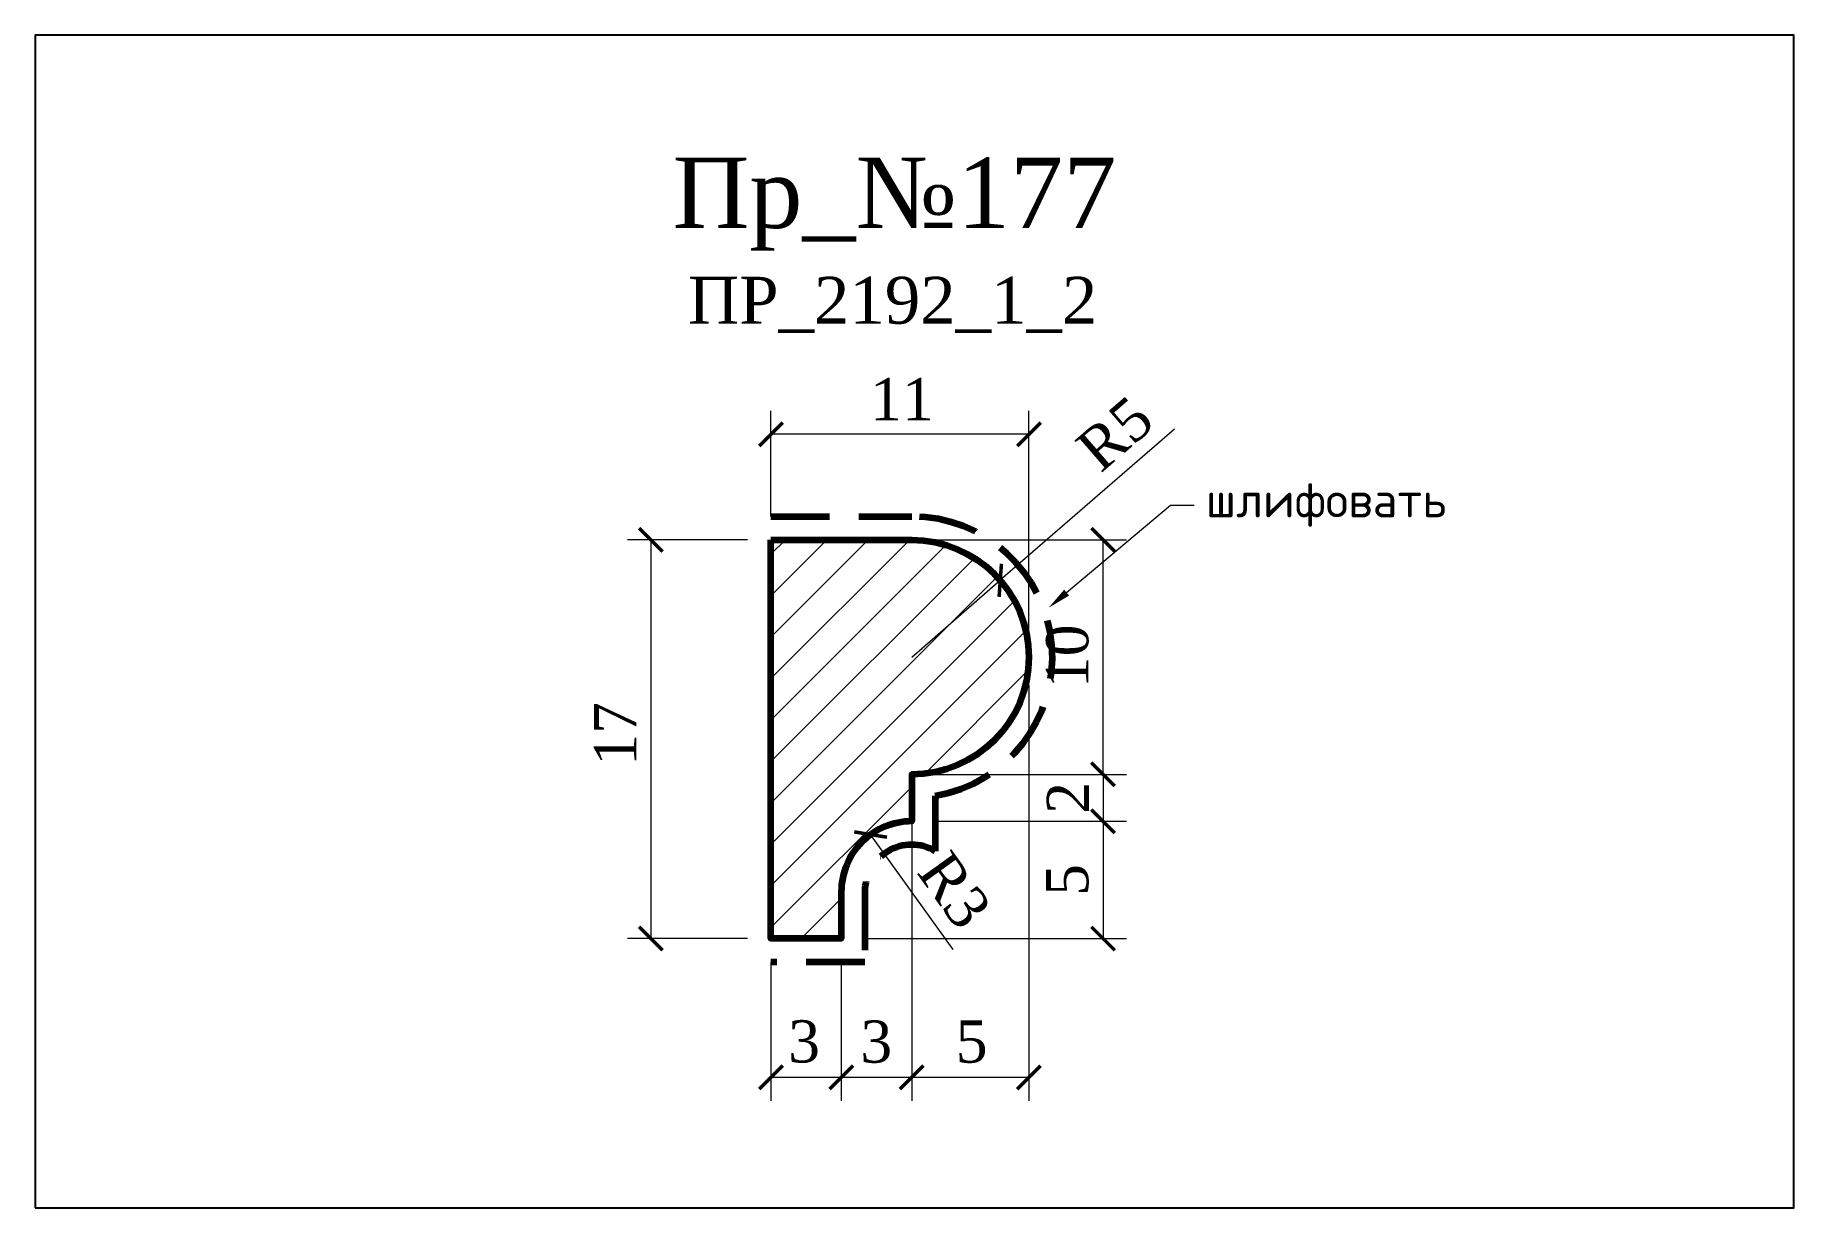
# Model space of a CAD drawing. Header units: millimetres. Extents: x 305177.2 to 305252.2, y -91946.3 to -91896.3.
import ezdxf
from ezdxf import colors
from ezdxf.entities.mleader import LeaderData, LeaderLine
from ezdxf.math import Vec2, Vec3

# ---------------------------------------------------------------- set-up
doc = ezdxf.new("R2010")
doc.units = ezdxf.units.MM
doc.header["$MEASUREMENT"] = 0
doc.linetypes.add('HIDDEN', pattern=[0.375, 0.25, -0.125])
doc.layers.add('Outside panel', color=7, linetype='Continuous', lineweight=18, true_color=0x7f5e57)
for name, color, linetype, lineweight in [('линия 15', 7, 'Continuous', 15), ('линия 50', 1, 'Continuous', 211), ('служебный слой РАЗМЕРЫ', 7, 'Continuous', 9)]:
    doc.layers.add(name, color=color, linetype=linetype, lineweight=lineweight)
doc.layers.add('размеры в модели', color=7, linetype='Continuous')
doc.styles.add('ELECT', font='times.ttf')
doc.styles.get("Standard").update_dxf_attribs({"font": 'times.ttf'})
doc.styles.add('ЕСКД профили текст', font='isocpeur.ttf')
doc.dimstyles.new('M_1', dxfattribs={"dimtxt": 1.8, "dimasz": 1, "dimexe": 1, "dimexo": 1, "dimgap": 0.6, "dimtad": 1, "dimdec": 0, "dimdsep": 46, "dimtxsty": 'Standard', "dimblk": 'ARCHTICK', "dimcen": -5, "dimclrd": 7, "dimclre": 7, "dimclrt": 7, "dimadec": 0, "dimazin": 0, "dimtfac": 1, "dimtdec": 0, "dimtmove": 0, "dimatfit": 3, "dimfxl": 1, "dimtolj": 1, "dimtzin": 0, "dimlwd": 5, "dimlwe": 5, "dimarcsym": 0})

# ---------------------------------------------------------------- blocks, each defined once
blk = doc.blocks.new('_ArchTick')
at = {"color": 0, "linetype": 'ByBlock', "const_width": 0.15}
blk.add_lwpolyline([(-0.5, -0.5), (0.5, 0.5)], dxfattribs=at)
blk = doc.blocks.new('*D11')
at = {"layer": 'Defpoints', "color": 0, "ltscale": 1000, "transparency": 16777216}
for p in [(305212.86, -91930.368), (305214.612, -91932.803)]:
    blk.add_point(p, dxfattribs=at)
at = {"layer": 'линия 15', "color": 7, "lineweight": 5, "ltscale": 1000, "transparency": 16777216}
blk.add_line((305216.385, -91935.267), (305212.86, -91930.368), dxfattribs=at)
at = {"layer": 'линия 15', "color": 7, "lineweight": 5, "ltscale": 1000, "transparency": 16777216, "rotation": 125.7420376163509}
blk.add_blockref('_ArchTick', (305212.86, -91930.368), dxfattribs=at)
at = {"layer": 'линия 15', "color": 7, "ltscale": 1000, "transparency": 16777216, "insert": (305216.437, -91932.744), "char_height": 1.8, "attachment_point": 5, "rotation": 305.74204}
blk.add_mtext('\\A1;R3', dxfattribs=at)
blk = doc.blocks.new('*D10')
at = {"layer": 'Defpoints', "color": 0, "ltscale": 1000, "transparency": 16777216}
for p in [(305218.39, -91919.528), (305214.612, -91922.803)]:
    blk.add_point(p, dxfattribs=at)
at = {"layer": 'линия 15', "color": 7, "lineweight": 5, "ltscale": 1000, "transparency": 16777216}
for p in [(305225.82, -91913.088), (305214.612, -91922.803)]:
    blk.add_line(p, (305218.39, -91919.528), dxfattribs=at)
at = {"layer": 'линия 15', "color": 7, "lineweight": 5, "ltscale": 1000, "transparency": 16777216, "rotation": 220.9197802519887}
blk.add_blockref('_ArchTick', (305218.39, -91919.528), dxfattribs=at)
at = {"layer": 'линия 15', "color": 7, "ltscale": 1000, "transparency": 16777216, "insert": (305223.285, -91913.279), "char_height": 1.8, "attachment_point": 5, "rotation": 40.91978}
blk.add_mtext('\\A1;R5', dxfattribs=at)
blk = doc.blocks.new('*D9')
at = {"layer": 'Defpoints', "color": 0, "ltscale": 1000, "transparency": 16777216}
for p in [(305208.612, -91934.803), (305211.612, -91934.803), (305211.612, -91940.715)]:
    blk.add_point(p, dxfattribs=at)
at = {"layer": 'размеры в модели', "color": 7, "lineweight": 5, "ltscale": 1000, "transparency": 16777216}
for p, q in [((305208.612, -91935.803), (305208.612, -91941.715)), ((305211.612, -91935.803), (305211.612, -91941.715)), ((305208.612, -91940.715), (305211.612, -91940.715))]:
    blk.add_line(p, q, dxfattribs=at)
at = {"layer": 'размеры в модели', "color": 7, "lineweight": 5, "ltscale": 1000, "transparency": 16777216, "rotation": 180}
blk.add_blockref('_ArchTick', (305208.612, -91940.715), dxfattribs=at)
at = {"layer": 'размеры в модели', "color": 7, "lineweight": 5, "ltscale": 1000, "transparency": 16777216}
blk.add_blockref('_ArchTick', (305211.612, -91940.715), dxfattribs=at)
at = {"layer": 'размеры в модели', "color": 7, "ltscale": 1000, "transparency": 16777216, "insert": (305210.025, -91939.199), "char_height": 1.8, "attachment_point": 5}
blk.add_mtext('\\A1;3', dxfattribs=at)
blk = doc.blocks.new('*D8')
at = {"layer": 'Defpoints', "color": 0, "ltscale": 1000, "transparency": 16777216}
for p in [(305214.612, -91929.803), (305211.612, -91934.803), (305211.612, -91940.722)]:
    blk.add_point(p, dxfattribs=at)
at = {"layer": 'размеры в модели', "color": 7, "lineweight": 5, "ltscale": 1000, "transparency": 16777216}
for p, q in [((305214.612, -91930.803), (305214.612, -91941.722)), ((305211.612, -91935.803), (305211.612, -91941.722)), ((305214.612, -91940.722), (305211.612, -91940.722))]:
    blk.add_line(p, q, dxfattribs=at)
at = {"layer": 'размеры в модели', "color": 7, "lineweight": 5, "ltscale": 1000, "transparency": 16777216, "rotation": 180}
blk.add_blockref('_ArchTick', (305211.612, -91940.722), dxfattribs=at)
at = {"layer": 'размеры в модели', "color": 7, "lineweight": 5, "ltscale": 1000, "transparency": 16777216}
blk.add_blockref('_ArchTick', (305214.612, -91940.722), dxfattribs=at)
at = {"layer": 'размеры в модели', "color": 7, "ltscale": 1000, "transparency": 16777216, "insert": (305213.103, -91939.207), "char_height": 1.8, "attachment_point": 5}
blk.add_mtext('\\A1;3', dxfattribs=at)
blk = doc.blocks.new('*D7')
at = {"layer": 'Defpoints', "color": 0, "ltscale": 1000, "transparency": 16777216}
for p in [(305219.608, -91922.992), (305214.612, -91927.803), (305214.612, -91940.722)]:
    blk.add_point(p, dxfattribs=at)
at = {"layer": 'размеры в модели', "color": 7, "lineweight": 5, "ltscale": 1000, "transparency": 16777216}
for p, q in [((305219.608, -91923.992), (305219.608, -91941.722)), ((305214.612, -91928.803), (305214.612, -91941.722)), ((305219.608, -91940.722), (305214.612, -91940.722))]:
    blk.add_line(p, q, dxfattribs=at)
at = {"layer": 'размеры в модели', "color": 7, "lineweight": 5, "ltscale": 1000, "transparency": 16777216, "rotation": 180}
blk.add_blockref('_ArchTick', (305214.612, -91940.722), dxfattribs=at)
at = {"layer": 'размеры в модели', "color": 7, "lineweight": 5, "ltscale": 1000, "transparency": 16777216}
blk.add_blockref('_ArchTick', (305219.608, -91940.722), dxfattribs=at)
at = {"layer": 'размеры в модели', "color": 7, "ltscale": 1000, "transparency": 16777216, "insert": (305217.17, -91939.207), "char_height": 1.8, "attachment_point": 5}
blk.add_mtext('\\A1;5', dxfattribs=at)
blk = doc.blocks.new('*D6')
at = {"layer": 'Defpoints', "color": 0, "ltscale": 1000, "transparency": 16777216}
for p in [(305214.612, -91927.803), (305214.612, -91929.803), (305222.773, -91929.803)]:
    blk.add_point(p, dxfattribs=at)
at = {"layer": 'размеры в модели', "color": 7, "lineweight": 5, "ltscale": 1000, "transparency": 16777216}
for p, q in [((305215.612, -91927.803), (305223.773, -91927.803)), ((305222.773, -91927.803), (305222.773, -91929.803)), ((305215.612, -91929.803), (305223.773, -91929.803))]:
    blk.add_line(p, q, dxfattribs=at)
for p, rotation in [((305222.773, -91927.803), 90), ((305222.773, -91929.803), 270)]:
    blk.add_blockref('_ArchTick', p, dxfattribs=dict(at, rotation=rotation))
at = {"layer": 'размеры в модели', "color": 7, "ltscale": 1000, "transparency": 16777216, "insert": (305221.273, -91928.803), "char_height": 1.8, "attachment_point": 5, "rotation": 90}
blk.add_mtext('\\A1;2', dxfattribs=at)
blk = doc.blocks.new('*D5')
at = {"layer": 'Defpoints', "color": 0, "ltscale": 1000, "transparency": 16777216}
for p in [(305214.612, -91929.803), (305211.612, -91934.803), (305222.774, -91934.803)]:
    blk.add_point(p, dxfattribs=at)
at = {"layer": 'размеры в модели', "color": 7, "lineweight": 5, "ltscale": 1000, "transparency": 16777216}
for p, q in [((305215.612, -91929.803), (305223.774, -91929.803)), ((305222.774, -91929.803), (305222.774, -91934.803)), ((305212.612, -91934.803), (305223.774, -91934.803))]:
    blk.add_line(p, q, dxfattribs=at)
for p, rotation in [((305222.774, -91929.803), 90), ((305222.774, -91934.803), 270)]:
    blk.add_blockref('_ArchTick', p, dxfattribs=dict(at, rotation=rotation))
at = {"layer": 'размеры в модели', "color": 7, "ltscale": 1000, "transparency": 16777216, "insert": (305221.259, -91932.303), "char_height": 1.8, "attachment_point": 5, "rotation": 90}
blk.add_mtext('\\A1;5', dxfattribs=at)
blk = doc.blocks.new('*D4')
at = {"layer": 'Defpoints', "color": 0, "ltscale": 1000, "transparency": 16777216}
for p in [(305214.612, -91917.803), (305222.774, -91917.803), (305214.612, -91927.803)]:
    blk.add_point(p, dxfattribs=at)
at = {"layer": 'размеры в модели', "color": 7, "lineweight": 5, "ltscale": 1000, "transparency": 16777216}
for p, q in [((305215.612, -91917.803), (305223.774, -91917.803)), ((305222.774, -91927.803), (305222.774, -91917.803)), ((305215.612, -91927.803), (305223.774, -91927.803))]:
    blk.add_line(p, q, dxfattribs=at)
for p, rotation in [((305222.774, -91917.803), 90), ((305222.774, -91927.803), 270)]:
    blk.add_blockref('_ArchTick', p, dxfattribs=dict(at, rotation=rotation))
at = {"layer": 'размеры в модели', "color": 7, "ltscale": 1000, "transparency": 16777216, "insert": (305221.259, -91922.77), "char_height": 1.8, "attachment_point": 5, "rotation": 90}
blk.add_mtext('\\A1;10', dxfattribs=at)
blk = doc.blocks.new('*D2')
at = {"layer": 'Defpoints', "color": 0, "ltscale": 1000, "transparency": 16777216}
for p in [(305208.612, -91913.302), (305208.612, -91917.803), (305219.612, -91922.803)]:
    blk.add_point(p, dxfattribs=at)
at = {"layer": 'размеры в модели', "color": 7, "lineweight": 5, "ltscale": 1000, "transparency": 16777216}
for p, q in [((305208.612, -91916.803), (305208.612, -91912.302)), ((305219.612, -91921.803), (305219.612, -91912.302)), ((305219.612, -91913.302), (305208.612, -91913.302))]:
    blk.add_line(p, q, dxfattribs=at)
at = {"layer": 'размеры в модели', "color": 7, "lineweight": 5, "ltscale": 1000, "transparency": 16777216, "rotation": 180}
blk.add_blockref('_ArchTick', (305208.612, -91913.302), dxfattribs=at)
at = {"layer": 'размеры в модели', "color": 7, "lineweight": 5, "ltscale": 1000, "transparency": 16777216}
blk.add_blockref('_ArchTick', (305219.612, -91913.302), dxfattribs=at)
at = {"layer": 'размеры в модели', "color": 7, "ltscale": 1000, "transparency": 16777216, "insert": (305214.196, -91911.802), "char_height": 1.8, "attachment_point": 5}
blk.add_mtext('\\A1;11', dxfattribs=at)
blk = doc.blocks.new('*D3')
at = {"layer": 'Defpoints', "color": 0, "ltscale": 1000, "transparency": 16777216}
for p in [(305208.612, -91917.803), (305203.487, -91934.803), (305208.612, -91934.803)]:
    blk.add_point(p, dxfattribs=at)
at = {"layer": 'размеры в модели', "color": 7, "lineweight": 5, "ltscale": 1000, "transparency": 16777216}
for p, q in [((305207.612, -91917.803), (305202.487, -91917.803)), ((305203.487, -91917.803), (305203.487, -91934.803)), ((305207.612, -91934.803), (305202.487, -91934.803))]:
    blk.add_line(p, q, dxfattribs=at)
for p, rotation in [((305203.487, -91917.803), 90), ((305203.487, -91934.803), 270)]:
    blk.add_blockref('_ArchTick', p, dxfattribs=dict(at, rotation=rotation))
at = {"layer": 'размеры в модели', "color": 7, "ltscale": 1000, "transparency": 16777216, "insert": (305201.969, -91926.076), "char_height": 1.8, "attachment_point": 5, "rotation": 90}
blk.add_mtext('\\A1;17', dxfattribs=at)

msp = doc.modelspace()

# ---------------------------------------------------------------- hatches: boundary and pattern name
at = {"layer": 'Outside panel', "ltscale": 1000}
h = msp.add_hatch(dxfattribs=at)
h.set_pattern_fill('ANSI31', color=256, scale=10)
h.set_pattern_definition([(45, (401649.7923, 219343.5704), (-0.8838834765, 0.8838834765), [])])
edge = h.paths.add_edge_path()
edge.add_line((305208.612, -91917.803), (305214.612, -91917.803))
edge.add_arc((305214.612, -91922.803), 5, -90, 90, ccw=False)
edge.add_line((305214.612, -91927.803), (305214.612, -91929.803))
edge.add_arc((305214.612, -91932.803), 3, 90, 180)
edge.add_line((305211.612, -91932.803), (305211.612, -91934.803))
edge.add_line((305211.612, -91934.803), (305208.612, -91934.803))
edge.add_line((305208.612, -91934.803), (305208.612, -91917.803))

# ---------------------------------------------------------------- linework, layer by layer
at = {"color": 6, "ltscale": 1000}
msp.add_lwpolyline([(305177.233, -91946.284), (305252.233, -91946.284), (305252.233, -91896.284), (305177.233, -91896.284)], close=True, dxfattribs=at)
at = {"layer": 'линия 50', "color": 1, "linetype": 'HIDDEN', "ltscale": 10, "true_color": 0xff0909}
msp.add_lwpolyline([(305208.612, -91916.803), (305214.612, -91916.803, -0.919595), (305215.612, -91928.719), (305215.612, -91931.071, 0.57735), (305212.612, -91932.803), (305212.612, -91935.803), (305208.612, -91935.803)], format="xyb", dxfattribs=at)
at = {"layer": 'линия 50', "color": 7}
msp.add_lwpolyline([(305208.612, -91917.803), (305214.612, -91917.803, -1), (305214.612, -91927.803), (305214.612, -91929.803, 0.414214), (305211.612, -91932.803), (305211.612, -91934.803), (305208.612, -91934.803)], format="xyb", close=True, dxfattribs=at)

# ---------------------------------------------------------------- texts
at = {"color": 5, "ltscale": 1000, "style": 'ELECT'}
msp.add_text('Пр_№177', height=3, dxfattribs=at).set_placement((305204.417, -91904.501))
at = {"color": 7, "ltscale": 1000, "style": 'ELECT'}
msp.add_text('ПР_2192_1_2', height=2, dxfattribs=at).set_placement((305205.074, -91908.585))

# ---------------------------------------------------------------- dimensions: what is measured, and where the dimension line sits
at = {"layer": 'линия 15', "color": 5, "ltscale": 1000}
for center, mpoint, picture, middle in [((305214.612, -91922.803), (305218.39, -91919.528), '*D10', (305224.278, -91914.424)), ((305214.612, -91932.803), (305212.86, -91930.368), '*D11', (305215.207, -91933.629))]:
    dim = msp.add_radius_dim(center=center, mpoint=mpoint, dimstyle='M_1', dxfattribs=at)
    dim.commit()
    dim.dimension.update_dxf_attribs({"geometry": picture, "text_midpoint": middle, "dimtype": 132})
at = {"layer": 'размеры в модели', "color": 0, "ltscale": 1000}
for base, p1, p2, picture, middle in [((305208.612, -91913.302), (305219.612, -91922.803), (305208.612, -91917.803), '*D2', (305214.196, -91913.302)), ((305214.612, -91940.722), (305219.608, -91922.992), (305214.612, -91927.803), '*D7', (305217.17, -91940.722)), ((305211.612, -91940.722), (305214.612, -91929.803), (305211.612, -91934.803), '*D8', (305213.103, -91940.722)), ((305211.612, -91940.715), (305208.612, -91934.803), (305211.612, -91934.803), '*D9', (305210.025, -91940.715))]:
    dim = msp.add_linear_dim(base=base, p1=p1, p2=p2, dimstyle='M_1', override={"dimtxt": 1.8}, dxfattribs=at)
    dim.commit()
    dim.dimension.update_dxf_attribs({"geometry": picture, "text_midpoint": middle, "dimtype": 128})
for base, p1, p2, picture, middle in [((305203.487, -91934.803), (305208.612, -91917.803), (305208.612, -91934.803), '*D3', (305203.487, -91926.076)), ((305222.774, -91917.803), (305214.612, -91927.803), (305214.612, -91917.803), '*D4', (305222.774, -91922.77)), ((305222.773, -91929.803), (305214.612, -91927.803), (305214.612, -91929.803), '*D6', (305222.773, -91928.803))]:
    dim = msp.add_linear_dim(base=base, p1=p1, p2=p2, angle=270, dimstyle='M_1', override={"dimtxt": 1.8}, dxfattribs=at)
    dim.commit()
    dim.dimension.update_dxf_attribs({"geometry": picture, "text_midpoint": middle, "dimtype": 128})
dim = msp.add_linear_dim(base=(305222.774, -91934.803), p1=(305214.612, -91929.803), p2=(305211.612, -91934.803), angle=270, dimstyle='M_1', override={"dimtxt": 1.8}, dxfattribs=at)
dim.commit()
dim.dimension.update_dxf_attribs({"geometry": '*D5', "text_midpoint": (305221.259, -91932.303)})

# ---------------------------------------------------------------- leaders
at = {"layer": 'служебный слой РАЗМЕРЫ'}
ml = msp.add_multileader_mtext('Standard', dxfattribs=at)
ml.set_content('\\A1;шлифовать', color=256, style='ЕСКД профили текст')
ml.set_leader_properties(color=256, linetype='ByLayer', lineweight=-1)
ml.build(insert=Vec2(0, 0))
ml.multileader.update_dxf_attribs({"dogleg_length": 1, "arrow_head_size": 1})
ctx = ml.context
ctx.base_point, ctx.char_height, ctx.arrow_head_size, ctx.landing_gap_size, ctx.plane_origin = Vec3(305226.654, -91916.318), 1.5, 1, 0.5, Vec3(305245.689, -91885.463)
notes = []
notes.append((ctx, [(1, (1, 1, 0), (305225.654, -91916.318), (1, 0), 1, [(0, [(305220.456, -91920.696)], 0, [])])]))
ctx.mtext.insert, ctx.mtext.flow_direction = Vec3(305227.154, -91915.343), 5
for ctx, leaders in notes:
    for number, flags, end, landing, length, lines in leaders:
        leader = LeaderData()
        leader.index, (leader.has_last_leader_line, leader.has_dogleg_vector, leader.attachment_direction) = number, flags
        leader.last_leader_point, leader.dogleg_vector, leader.dogleg_length = Vec3(end), Vec3(landing), length
        for number, points, colour, breaks in lines:
            line = LeaderLine()
            line.index, line.vertices, line.color, line.breaks = number, Vec3.list(points), colors.encode_raw_color(colour), breaks
            leader.lines.append(line)
        ctx.leaders.append(leader)

doc.saveas('drawing.dxf')
